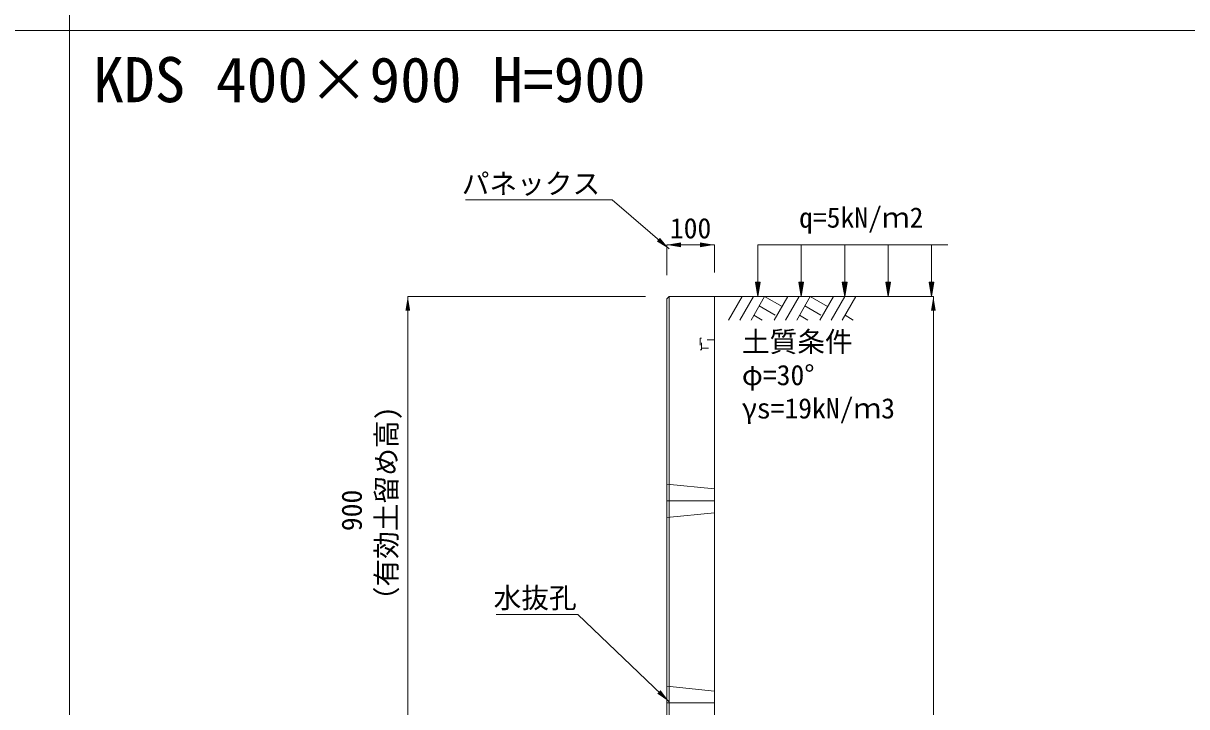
# Model space of a CAD drawing. Units: millimetres at full size. Extents: x 172874 to 217143, y 854931 to 903297.
# Drawn here: x 188377 to 190825, y 861008 to 862446 of the extents above; entities that cross this region are included whole.
import ezdxf
from ezdxf.enums import TextEntityAlignment as Align

# ---------------------------------------------------------------- set-up
doc = ezdxf.new("R2010")
doc.units = ezdxf.units.MM
doc.header["$LTSCALE"] = 20
doc.linetypes.add('DASHED', pattern=[7.5, 6, -1.5])
doc.linetypes.add('USER3', pattern=[1.35, 0.75, -0.6])
for name, color, linetype, lineweight in [('0_2', 7, 'Continuous', 20), ('パネックスKDS', 2, 'Continuous', 13), ('図枠', 5, 'Continuous', 13), ('寸法線', 7, 'Continuous', 13), ('引出線', 4, 'Continuous', 13), ('補助線', 8, 'Continuous', 13), ('ｲﾝｻｰﾄ', 3, 'USER3', 5), ('ﾊｯﾁﾝｸﾞ', 7, 'Continuous', 5)]:
    doc.layers.add(name, color=color, linetype=linetype, lineweight=lineweight)
doc.layers.add('文字', color=7, linetype='Continuous')
doc.styles.add('ＭＳ ゴシック', font='')
doc.styles.get('ＭＳ ゴシック').set_extended_font_data('MS Gothic')

# ---------------------------------------------------------------- blocks, each defined once
blk = doc.blocks.new('filled_arrow')
at = {"color": 0, "linetype": 'Continuous', "lineweight": -2}
blk.add_solid([(7.5, 1.25), (0, 0), (7.5, -1.25)], dxfattribs=at)

msp = doc.modelspace()

# ---------------------------------------------------------------- hatches: boundary and pattern name
at = {"layer": '寸法線'}
for points in [[(189927.63, 861901.42), (189922.63, 861871.42), (189917.63, 861901.42)], [(190019.04, 861901.42), (190014.04, 861871.42), (190009.04, 861901.42)], [(190110.45, 861901.42), (190105.45, 861871.42), (190100.45, 861901.42)], [(190201.86, 861901.42), (190196.86, 861871.42), (190191.86, 861901.42)], [(190293.28, 861901.42), (190288.28, 861871.42), (190283.28, 861901.42)], [(190293.28, 861901.42), (190288.28, 861871.42), (190283.28, 861901.42)]]:
    msp.add_hatch(color=256, dxfattribs=at).paths.add_polyline_path(points)

# ---------------------------------------------------------------- linework, layer by layer
at = {"layer": '0_2'}
msp.add_line((189831.21, 861871.42), (190231.21, 861871.42), dxfattribs=at)
at = {"layer": 'パネックスKDS'}
for p, q in [((189731.21, 861866.42), (189736.21, 861871.42)), ((189736.21, 861871.42), (189831.21, 861871.42)), ((189831.21, 859881.42), (189831.21, 861871.42)), ((189731.21, 860971.42), (189731.21, 861866.42))]:
    msp.add_line(p, q, dxfattribs=at)
at = {"layer": 'パネックスKDS', "lineweight": 5}
msp.add_line((189736.21, 860971.42), (189736.21, 861871.42), dxfattribs=at)
at = {"layer": 'パネックスKDS', "linetype": 'DASHED', "lineweight": 9}
for p, q in [((189731.21, 861476.42), (189831.21, 861466.42)), ((189731.21, 861406.42), (189831.21, 861416.42)), ((189731.21, 861051.42), (189831.21, 861041.42))]:
    msp.add_line(p, q, dxfattribs=at)
at = {"layer": '図枠'}
for p, q in [((188474.21, 874031.02), (188474.21, 854931.02)), ((172874.21, 862431.02), (193274.21, 862431.02))]:
    msp.add_line(p, q, dxfattribs=at)
at = {"layer": '寸法線'}
for p, q in [((189731.21, 861979.97), (189831.21, 861979.97)), ((189731.21, 861916.42), (189731.21, 861979.97)), ((189831.21, 861921.42), (189831.21, 861979.97)), ((189186.21, 860971.42), (189186.21, 861871.42)), ((189686.21, 861871.42), (189186.21, 861871.42)), ((189881.21, 861871.42), (190292.06, 861871.42)), ((190292.06, 859881.42), (190292.06, 861871.42))]:
    msp.add_line(p, q, dxfattribs=at)
at = {"layer": '寸法線', "lineweight": 9}
for p, q in [((190322.63, 861979.97), (189922.63, 861979.97)), ((189922.63, 861901.42), (189922.63, 861979.97)), ((190014.04, 861901.42), (190014.04, 861979.97)), ((190105.45, 861901.42), (190105.45, 861979.97)), ((190196.86, 861901.42), (190196.86, 861979.97)), ((190288.28, 861901.42), (190288.28, 861979.97))]:
    msp.add_line(p, q, dxfattribs=at)
for points in [[(189927.63, 861901.42), (189922.63, 861871.42), (189917.63, 861901.42)], [(190019.04, 861901.42), (190014.04, 861871.42), (190009.04, 861901.42)], [(190110.45, 861901.42), (190105.45, 861871.42), (190100.45, 861901.42)], [(190201.86, 861901.42), (190196.86, 861871.42), (190191.86, 861901.42)], [(190293.28, 861901.42), (190288.28, 861871.42), (190283.28, 861901.42)], [(190293.28, 861901.42), (190288.28, 861871.42), (190283.28, 861901.42)]]:
    msp.add_lwpolyline(points, close=True, dxfattribs=at)
at = {"layer": '引出線'}
for points in [[(189736.21, 861971.42), (189616, 862074.88), (189307.75, 862074.88)], [(189736.21, 861018.92), (189543.75, 861202.37), (189372.01, 861202.37)]]:
    msp.add_lwpolyline(points, dxfattribs=at)
at = {"layer": '補助線'}
for p, q in [((189731.21, 861441.42), (189831.21, 861441.42)), ((189731.21, 861016.42), (189831.21, 861016.42))]:
    msp.add_line(p, q, dxfattribs=at)
at = {"layer": 'ｲﾝｻｰﾄ'}
for p, q in [((189801.21, 861783.92), (189801.21, 861758.92)), ((189804.21, 861783.92), (189801.21, 861783.92)), ((189804.21, 861758.92), (189804.21, 861783.92)), ((189831.21, 861779.92), (189804.21, 861779.92)), ((189801.21, 861758.92), (189804.21, 861758.92)), ((189804.21, 861762.92), (189831.21, 861762.92))]:
    msp.add_line(p, q, dxfattribs=at)
at = {"layer": 'ﾊｯﾁﾝｸﾞ', "lineweight": 9}
for p, q in [((189889.86, 861871.41), (189861.21, 861821.79)), ((189913.48, 861871.41), (189884.83, 861821.79)), ((189937.1, 861871.41), (189908.46, 861821.79)), ((189937.1, 861871.41), (189973.67, 861850.3)), ((189985.86, 861871.41), (189957.21, 861821.79)), ((190009.48, 861871.41), (189980.83, 861821.79)), ((190033.1, 861871.41), (190004.45, 861821.79)), ((190033.1, 861871.41), (190069.67, 861850.3)), ((190081.86, 861871.41), (190053.21, 861821.79)), ((190105.48, 861871.41), (190076.83, 861821.79)), ((190129.1, 861871.41), (190100.46, 861821.79)), ((189925.68, 861851.63), (189959.09, 861832.34)), ((190021.68, 861851.63), (190055.1, 861832.34)), ((189914.26, 861831.84), (189931.67, 861821.79)), ((190010.26, 861831.84), (190027.67, 861821.79)), ((190106.26, 861831.84), (190123.67, 861821.79))]:
    msp.add_line(p, q, dxfattribs=at)

# ---------------------------------------------------------------- block references
at = {"layer": '寸法線', "xscale": 4, "yscale": 4}
msp.add_blockref('filled_arrow', (189731.21, 861979.97), dxfattribs=at)
for p, rotation in [((189831.21, 861979.97), 180), ((189186.21, 861871.42), 270), ((190292.06, 861871.42), 270)]:
    msp.add_blockref('filled_arrow', p, dxfattribs=dict(at, rotation=rotation))
at = {"layer": '引出線', "xscale": 4, "yscale": 4}
for p, rotation in [((189736.21, 861971.42), 139.3), ((189736.21, 861018.92), 136.4)]:
    msp.add_blockref('filled_arrow', p, dxfattribs=dict(at, rotation=rotation))

# ---------------------------------------------------------------- texts
at = {"layer": '寸法線', "style": 'ＭＳ ゴシック'}
msp.add_text('100', height=42.72, dxfattribs=at).set_placement((189781.21, 862014.97), align=Align.MIDDLE_CENTER)
for s, p in [('土質条件', (189889.18, 861797.43)), ('φ=30°', (189889.18, 861727.43)), ('γs=19kN/ｍ3', (189889.18, 861657.43))]:
    msp.add_text(s, height=42.72, dxfattribs=at).set_placement(p, align=Align.TOP_LEFT)
for s, p in [('（有効土留め高)', (189175.42, 861202.89)), ('900', (189102.29, 861377.71))]:
    msp.add_text(s, height=42.72, rotation=90, dxfattribs=at).set_placement(p, align=Align.BOTTOM_LEFT)
at = {"layer": '引出線', "style": 'ＭＳ ゴシック'}
for s, p in [('パネックス', (189591, 862130.02)), ('水抜孔', (189541.5, 861258.65))]:
    msp.add_text(s, height=42.72, dxfattribs=at).set_placement(p, align=Align.TOP_RIGHT)
at = {"layer": '文字', "style": 'ＭＳ ゴシック'}
for s, height, p in [('KDS 400×900 H=900', 94.94, (188524.21, 862251.52)), ('q=5kN/ｍ2', 42.72, (190009.51, 862003.24))]:
    msp.add_text(s, height=height, dxfattribs=at).set_placement(p, align=Align.BOTTOM_LEFT)

doc.saveas('drawing.dxf')
